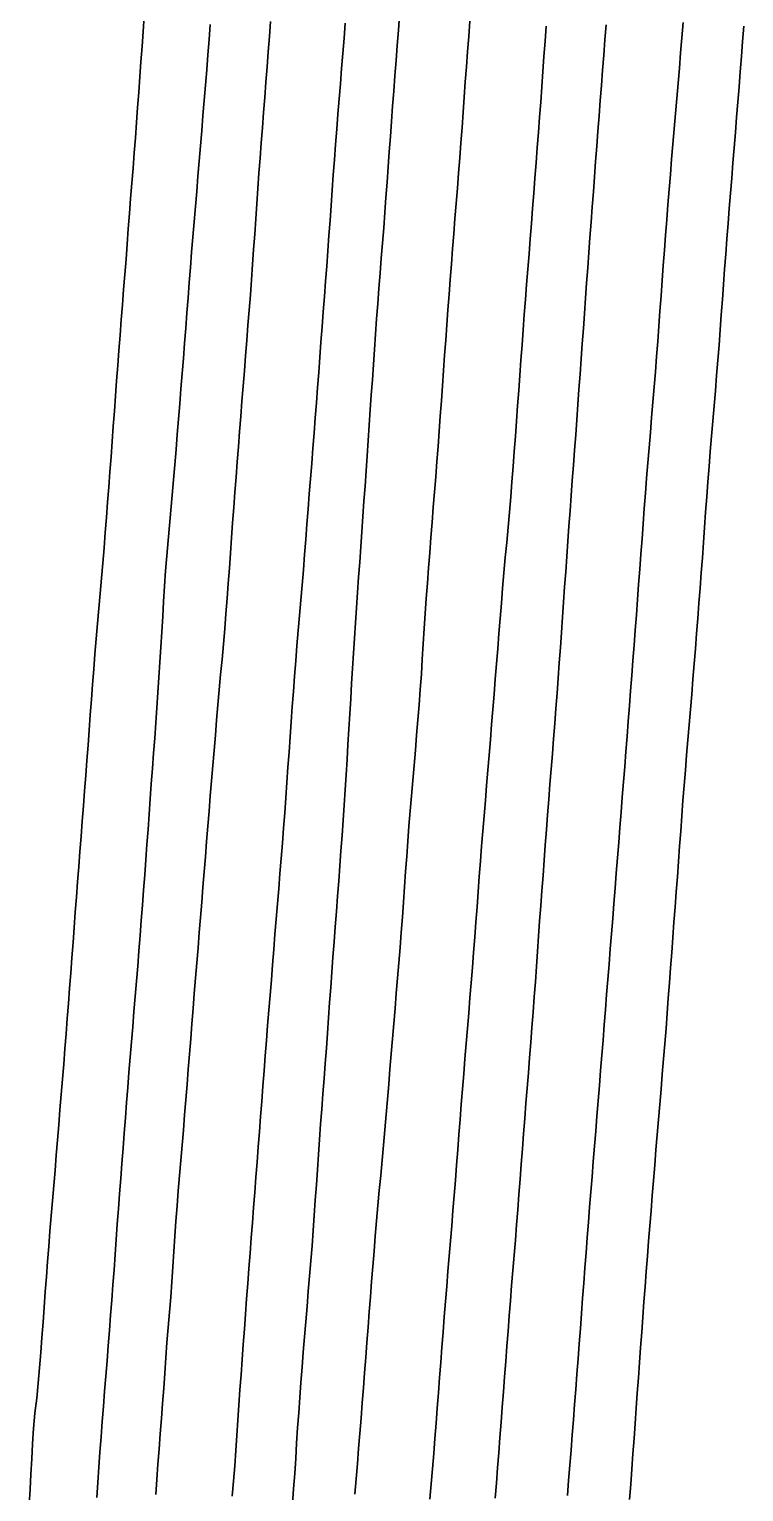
# Model space of a CAD drawing. Header units: metres. Extents: x 378908 to 378976, y 5842376 to 5842760.
# Drawn here: x 378921.9 to 378968.8, y 5842567.6 to 5842663.6 of the extents above; entities that cross this region are included whole.
import ezdxf

# ---------------------------------------------------------------- set-up
doc = ezdxf.new("R2010")
doc.units = ezdxf.units.M
for name, color, linetype, lineweight in [('A-Nord A.1 DA280', 70, 'Continuous', 30), ('A-Nord A.2 DA280', 72, 'Continuous', 30), ('A-Nord A.3 DA280', 74, 'Continuous', 30), ('A-Nord B.1 DA280', 150, 'Continuous', 30), ('A-Nord B.2 DA280', 152, 'Continuous', 30), ('A-Nord B.3 DA280', 154, 'Continuous', 30), ('BorWin 4.1 DA280', 31, 'Continuous', 30), ('BorWin 4.2 DA280', 30, 'Continuous', 30), ('DolWin 4.1 DA280', 211, 'Continuous', 30), ('DolWin 4.2 DA280', 241, 'Continuous', 30)]:
    doc.layers.add(name, color=color, linetype=linetype, lineweight=lineweight)

msp = doc.modelspace()

# ---------------------------------------------------------------- linework, layer by layer
at = {"layer": 'A-Nord A.1 DA280'}
msp.add_polyline3d([(378921.937, 5842566.722, 7.11), (378921.995, 5842567.719, 7.12), (378922.051, 5842568.723, 7.12), (378922.103, 5842569.718, 7.12), (378922.155, 5842570.716, 7.12), (378922.218, 5842571.715, 7.11), (378922.309, 5842572.709, 7.08), (378922.428, 5842573.702, 7.05), (378922.531, 5842574.694, 7.03), (378922.618, 5842575.691, 7.04), (378922.695, 5842576.692, 7.05), (378922.768, 5842577.686, 7.06), (378922.839, 5842578.682, 7.07), (378922.911, 5842579.682, 7.07), (378922.984, 5842580.68, 7.06), (378923.058, 5842581.679, 7.04), (378923.137, 5842582.674, 7.03), (378923.217, 5842583.669, 7.02), (378923.297, 5842584.67, 7.01), (378923.378, 5842585.662, 7.02), (378923.462, 5842586.662, 7.03), (378923.545, 5842587.657, 7.03), (378923.627, 5842588.653, 7.05), (378923.708, 5842589.646, 7.06), (378923.788, 5842590.649, 7.07), (378923.868, 5842591.641, 7.08), (378923.949, 5842592.636, 7.07), (378924.031, 5842593.634, 7.07), (378924.115, 5842594.635, 7.07), (378924.199, 5842595.629, 7.07), (378924.28, 5842596.626, 7.07), (378924.358, 5842597.625, 7.07), (378924.433, 5842598.617, 7.07), (378924.507, 5842599.618, 7.07), (378924.583, 5842600.613, 7.06), (378924.66, 5842601.611, 7.04), (378924.736, 5842602.606, 7.03), (378924.812, 5842603.605, 7.02), (378924.885, 5842604.605, 7.03), (378924.96, 5842605.601, 7.04), (378925.034, 5842606.596, 7.05), (378925.111, 5842607.596, 7.05), (378925.188, 5842608.588, 7.06), (378925.266, 5842609.59, 7.06), (378925.343, 5842610.583, 7.05), (378925.419, 5842611.583, 7.05), (378925.493, 5842612.576, 7.05), (378925.566, 5842613.574, 7.05), (378925.641, 5842614.573, 7.05), (378925.716, 5842615.572, 7.05), (378925.792, 5842616.567, 7.05), (378925.867, 5842617.562, 7.05), (378925.941, 5842618.562, 7.05), (378926.017, 5842619.561, 7.05), (378926.093, 5842620.556, 7.05), (378926.17, 5842621.553, 7.05), (378926.25, 5842622.551, 7.04), (378926.331, 5842623.55, 7.04), (378926.413, 5842624.545, 7.04), (378926.498, 5842625.538, 7.04), (378926.585, 5842626.534, 7.05), (378926.673, 5842627.532, 7.05), (378926.76, 5842628.525, 7.05), (378926.842, 5842629.527, 7.05), (378926.923, 5842630.523, 7.06), (378927.002, 5842631.517, 7.07), (378927.08, 5842632.517, 7.07), (378927.155, 5842633.509, 7.08), (378927.229, 5842634.508, 7.08), (378927.302, 5842635.504, 7.09), (378927.375, 5842636.503, 7.09), (378927.448, 5842637.499, 7.09), (378927.521, 5842638.5, 7.09), (378927.595, 5842639.495, 7.08), (378927.67, 5842640.496, 7.08), (378927.747, 5842641.49, 7.08), (378927.824, 5842642.486, 7.08), (378927.9, 5842643.489, 7.09), (378927.976, 5842644.482, 7.1), (378928.053, 5842645.479, 7.1), (378928.132, 5842646.476, 7.1), (378928.21, 5842647.472, 7.11), (378928.288, 5842648.473, 7.11), (378928.362, 5842649.466, 7.11), (378928.437, 5842650.461, 7.12), (378928.513, 5842651.462, 7.13), (378928.591, 5842652.455, 7.14), (378928.671, 5842653.452, 7.15), (378928.75, 5842654.449, 7.15), (378928.827, 5842655.446, 7.16), (378928.901, 5842656.444, 7.17), (378928.975, 5842657.443, 7.17), (378929.047, 5842658.437, 7.17), (378929.12, 5842659.44, 7.18), (378929.192, 5842660.433, 7.18), (378929.266, 5842661.428, 7.18), (378929.34, 5842662.431, 7.19), (378929.41, 5842663.426, 7.19), (378929.478, 5842664.427, 7.19)], dxfattribs=at)
at = {"layer": 'A-Nord A.2 DA280'}
msp.add_polyline3d([(378926.369, 5842567.175, 6.601), (378926.433, 5842568.175, 6.614), (378926.501, 5842569.17, 6.631), (378926.574, 5842570.167, 6.649), (378926.65, 5842571.166, 6.669), (378926.727, 5842572.162, 6.692), (378926.805, 5842573.159, 6.716), (378926.882, 5842574.155, 6.736), (378926.961, 5842575.152, 6.748), (378927.042, 5842576.152, 6.75), (378927.123, 5842577.148, 6.745), (378927.201, 5842578.144, 6.739), (378927.277, 5842579.141, 6.735), (378927.35, 5842580.136, 6.734), (378927.425, 5842581.135, 6.733), (378927.501, 5842582.128, 6.73), (378927.574, 5842583.129, 6.725), (378927.645, 5842584.125, 6.718), (378927.716, 5842585.124, 6.711), (378927.789, 5842586.121, 6.706), (378927.863, 5842587.115, 6.702), (378927.94, 5842588.116, 6.697), (378928.015, 5842589.11, 6.694), (378928.09, 5842590.107, 6.692), (378928.166, 5842591.103, 6.692), (378928.242, 5842592.105, 6.696), (378928.318, 5842593.103, 6.7), (378928.395, 5842594.1, 6.704), (378928.473, 5842595.09, 6.705), (378928.555, 5842596.096, 6.707), (378928.639, 5842597.087, 6.711), (378928.724, 5842598.087, 6.718), (378928.809, 5842599.082, 6.723), (378928.893, 5842600.077, 6.725), (378928.978, 5842601.075, 6.723), (378929.06, 5842602.07, 6.722), (378929.138, 5842603.067, 6.725), (378929.213, 5842604.065, 6.732), (378929.289, 5842605.059, 6.734), (378929.365, 5842606.055, 6.73), (378929.441, 5842607.056, 6.724), (378929.516, 5842608.053, 6.718), (378929.59, 5842609.048, 6.713), (378929.662, 5842610.047, 6.709), (378929.732, 5842611.041, 6.708), (378929.802, 5842612.043, 6.706), (378929.871, 5842613.039, 6.704), (378929.942, 5842614.039, 6.702), (378930.015, 5842615.034, 6.7), (378930.09, 5842616.033, 6.701), (378930.168, 5842617.028, 6.701), (378930.243, 5842618.028, 6.701), (378930.316, 5842619.025, 6.703), (378930.384, 5842620.023, 6.709), (378930.449, 5842621.019, 6.72), (378930.512, 5842622.019, 6.738), (378930.573, 5842623.011, 6.763), (378930.634, 5842624.012, 6.794), (378930.693, 5842625.008, 6.823), (378930.75, 5842626.007, 6.842), (378930.809, 5842627.002, 6.853), (378930.877, 5842628.005, 6.861), (378930.958, 5842629.001, 6.864), (378931.043, 5842629.996, 6.864), (378931.13, 5842630.994, 6.867), (378931.22, 5842631.986, 6.873), (378931.311, 5842632.989, 6.883), (378931.399, 5842633.981, 6.896), (378931.484, 5842634.978, 6.907), (378931.567, 5842635.977, 6.914), (378931.65, 5842636.97, 6.913), (378931.731, 5842637.969, 6.906), (378931.811, 5842638.965, 6.893), (378931.89, 5842639.96, 6.878), (378931.971, 5842640.961, 6.856), (378932.051, 5842641.952, 6.832), (378932.131, 5842642.953, 6.812), (378932.207, 5842643.947, 6.801), (378932.282, 5842644.947, 6.8), (378932.356, 5842645.943, 6.805), (378932.43, 5842646.938, 6.813), (378932.508, 5842647.935, 6.821), (378932.59, 5842648.933, 6.827), (378932.674, 5842649.926, 6.829), (378932.759, 5842650.931, 6.828), (378932.842, 5842651.921, 6.822), (378932.925, 5842652.923, 6.807), (378933.007, 5842653.914, 6.785), (378933.089, 5842654.91, 6.764), (378933.17, 5842655.909, 6.747), (378933.251, 5842656.901, 6.734), (378933.332, 5842657.899, 6.722), (378933.415, 5842658.898, 6.712), (378933.498, 5842659.89, 6.704), (378933.58, 5842660.891, 6.7), (378933.658, 5842661.886, 6.701), (378933.735, 5842662.885, 6.706), (378933.81, 5842663.882, 6.711)], dxfattribs=at)
at = {"layer": 'A-Nord A.3 DA280'}
msp.add_polyline3d([(378930.237, 5842567.37, 6.574), (378930.312, 5842568.374, 6.566), (378930.385, 5842569.368, 6.564), (378930.459, 5842570.365, 6.565), (378930.535, 5842571.365, 6.568), (378930.612, 5842572.361, 6.571), (378930.687, 5842573.358, 6.572), (378930.758, 5842574.356, 6.571), (378930.829, 5842575.354, 6.569), (378930.899, 5842576.348, 6.564), (378930.975, 5842577.347, 6.557), (378931.056, 5842578.347, 6.548), (378931.137, 5842579.342, 6.54), (378931.219, 5842580.338, 6.535), (378931.293, 5842581.333, 6.534), (378931.363, 5842582.333, 6.539), (378931.431, 5842583.334, 6.542), (378931.498, 5842584.33, 6.541), (378931.566, 5842585.324, 6.539), (378931.638, 5842586.323, 6.539), (378931.716, 5842587.317, 6.543), (378931.8, 5842588.319, 6.548), (378931.884, 5842589.309, 6.551), (378931.968, 5842590.308, 6.549), (378932.051, 5842591.306, 6.545), (378932.133, 5842592.302, 6.541), (378932.213, 5842593.296, 6.541), (378932.293, 5842594.295, 6.543), (378932.374, 5842595.292, 6.544), (378932.455, 5842596.291, 6.542), (378932.533, 5842597.286, 6.538), (378932.608, 5842598.284, 6.533), (378932.684, 5842599.28, 6.528), (378932.763, 5842600.275, 6.524), (378932.844, 5842601.27, 6.52), (378932.927, 5842602.272, 6.517), (378933.01, 5842603.269, 6.513), (378933.094, 5842604.266, 6.511), (378933.175, 5842605.261, 6.51), (378933.256, 5842606.253, 6.511), (378933.338, 5842607.251, 6.511), (378933.418, 5842608.252, 6.51), (378933.498, 5842609.244, 6.508), (378933.577, 5842610.243, 6.505), (378933.657, 5842611.246, 6.503), (378933.737, 5842612.237, 6.503), (378933.819, 5842613.233, 6.505), (378933.9, 5842614.231, 6.506), (378933.982, 5842615.225, 6.506), (378934.068, 5842616.228, 6.505), (378934.15, 5842617.22, 6.502), (378934.234, 5842618.22, 6.497), (378934.318, 5842619.212, 6.49), (378934.402, 5842620.208, 6.482), (378934.49, 5842621.205, 6.476), (378934.588, 5842622.199, 6.475), (378934.683, 5842623.198, 6.483), (378934.766, 5842624.195, 6.499), (378934.842, 5842625.188, 6.518), (378934.916, 5842626.188, 6.536), (378934.99, 5842627.182, 6.548), (378935.068, 5842628.181, 6.554), (378935.14, 5842629.18, 6.556), (378935.21, 5842630.176, 6.555), (378935.283, 5842631.17, 6.552), (378935.358, 5842632.168, 6.547), (378935.435, 5842633.17, 6.539), (378935.512, 5842634.166, 6.529), (378935.589, 5842635.159, 6.521), (378935.666, 5842636.157, 6.516), (378935.743, 5842637.152, 6.515), (378935.819, 5842638.152, 6.514), (378935.895, 5842639.147, 6.513), (378935.974, 5842640.144, 6.51), (378936.053, 5842641.143, 6.508), (378936.131, 5842642.136, 6.506), (378936.21, 5842643.133, 6.502), (378936.289, 5842644.133, 6.498), (378936.367, 5842645.13, 6.494), (378936.445, 5842646.13, 6.492), (378936.519, 5842647.125, 6.491), (378936.591, 5842648.119, 6.492), (378936.662, 5842649.117, 6.494), (378936.732, 5842650.118, 6.497), (378936.803, 5842651.118, 6.499), (378936.875, 5842652.112, 6.499), (378936.944, 5842653.112, 6.497), (378937.012, 5842654.108, 6.495), (378937.083, 5842655.108, 6.492), (378937.156, 5842656.102, 6.49), (378937.232, 5842657.097, 6.488), (378937.31, 5842658.098, 6.485), (378937.389, 5842659.092, 6.48), (378937.466, 5842660.091, 6.477), (378937.543, 5842661.089, 6.476), (378937.619, 5842662.088, 6.478), (378937.698, 5842663.085, 6.48), (378937.778, 5842664.078, 6.481)], dxfattribs=at)
at = {"layer": 'A-Nord B.1 DA280'}
msp.add_polyline3d([(378935.254, 5842567.262, 6.784), (378935.341, 5842568.257, 6.778), (378935.422, 5842569.257, 6.773), (378935.49, 5842570.257, 6.776), (378935.556, 5842571.253, 6.783), (378935.622, 5842572.249, 6.79), (378935.691, 5842573.245, 6.796), (378935.761, 5842574.247, 6.799), (378935.832, 5842575.24, 6.8), (378935.905, 5842576.24, 6.799), (378935.979, 5842577.237, 6.795), (378936.053, 5842578.232, 6.787), (378936.124, 5842579.225, 6.777), (378936.199, 5842580.231, 6.764), (378936.275, 5842581.226, 6.754), (378936.35, 5842582.222, 6.751), (378936.425, 5842583.218, 6.756), (378936.501, 5842584.218, 6.764), (378936.578, 5842585.215, 6.773), (378936.656, 5842586.209, 6.782), (378936.734, 5842587.207, 6.789), (378936.811, 5842588.205, 6.793), (378936.887, 5842589.202, 6.794), (378936.962, 5842590.196, 6.795), (378937.035, 5842591.197, 6.797), (378937.109, 5842592.194, 6.795), (378937.188, 5842593.186, 6.787), (378937.265, 5842594.183, 6.777), (378937.343, 5842595.187, 6.765), (378937.42, 5842596.181, 6.752), (378937.498, 5842597.173, 6.739), (378937.581, 5842598.172, 6.727), (378937.664, 5842599.17, 6.715), (378937.745, 5842600.161, 6.698), (378937.826, 5842601.161, 6.677), (378937.906, 5842602.157, 6.654), (378937.985, 5842603.157, 6.64), (378938.061, 5842604.152, 6.636), (378938.141, 5842605.152, 6.64), (378938.221, 5842606.145, 6.645), (378938.304, 5842607.141, 6.645), (378938.387, 5842608.139, 6.638), (378938.47, 5842609.133, 6.625), (378938.55, 5842610.132, 6.61), (378938.628, 5842611.129, 6.599), (378938.702, 5842612.125, 6.593), (378938.773, 5842613.122, 6.59), (378938.843, 5842614.124, 6.59), (378938.913, 5842615.121, 6.592), (378938.982, 5842616.114, 6.596), (378939.052, 5842617.111, 6.597), (378939.125, 5842618.108, 6.598), (378939.2, 5842619.109, 6.601), (378939.275, 5842620.102, 6.608), (378939.35, 5842621.102, 6.621), (378939.424, 5842622.097, 6.635), (378939.501, 5842623.098, 6.645), (378939.585, 5842624.09, 6.641), (378939.673, 5842625.091, 6.63), (378939.762, 5842626.084, 6.619), (378939.848, 5842627.081, 6.612), (378939.929, 5842628.074, 6.606), (378940.007, 5842629.077, 6.598), (378940.083, 5842630.071, 6.595), (378940.16, 5842631.067, 6.595), (378940.236, 5842632.063, 6.598), (378940.313, 5842633.064, 6.599), (378940.391, 5842634.061, 6.599), (378940.469, 5842635.056, 6.595), (378940.549, 5842636.055, 6.589), (378940.628, 5842637.051, 6.583), (378940.707, 5842638.046, 6.579), (378940.784, 5842639.044, 6.579), (378940.858, 5842640.039, 6.577), (378940.93, 5842641.043, 6.572), (378941, 5842642.038, 6.571), (378941.074, 5842643.034, 6.573), (378941.151, 5842644.032, 6.577), (378941.23, 5842645.024, 6.58), (378941.307, 5842646.024, 6.582), (378941.383, 5842647.022, 6.581), (378941.458, 5842648.018, 6.579), (378941.531, 5842649.013, 6.579), (378941.604, 5842650.016, 6.579), (378941.675, 5842651.012, 6.579), (378941.745, 5842652.006, 6.58), (378941.816, 5842653.007, 6.582), (378941.887, 5842654.006, 6.585), (378941.959, 5842655, 6.587), (378942.033, 5842655.998, 6.586), (378942.11, 5842656.997, 6.58), (378942.189, 5842657.992, 6.572), (378942.27, 5842658.987, 6.564), (378942.351, 5842659.984, 6.558), (378942.433, 5842660.984, 6.555), (378942.514, 5842661.978, 6.555), (378942.593, 5842662.976, 6.559), (378942.672, 5842663.972, 6.565)], dxfattribs=at)
at = {"layer": 'A-Nord B.2 DA280'}
msp.add_polyline3d([(378939.208, 5842566.761, 6.752), (378939.283, 5842567.753, 6.746), (378939.354, 5842568.748, 6.737), (378939.42, 5842569.748, 6.727), (378939.483, 5842570.747, 6.72), (378939.549, 5842571.747, 6.716), (378939.618, 5842572.745, 6.715), (378939.691, 5842573.741, 6.715), (378939.766, 5842574.739, 6.714), (378939.843, 5842575.738, 6.714), (378939.922, 5842576.733, 6.72), (378940.003, 5842577.73, 6.733), (378940.085, 5842578.724, 6.745), (378940.165, 5842579.723, 6.752), (378940.248, 5842580.719, 6.752), (378940.335, 5842581.715, 6.747), (378940.418, 5842582.71, 6.742), (378940.497, 5842583.708, 6.738), (378940.571, 5842584.705, 6.74), (378940.641, 5842585.704, 6.746), (378940.709, 5842586.7, 6.752), (378940.776, 5842587.699, 6.756), (378940.845, 5842588.695, 6.759), (378940.915, 5842589.694, 6.76), (378940.987, 5842590.693, 6.759), (378941.059, 5842591.69, 6.758), (378941.133, 5842592.685, 6.756), (378941.211, 5842593.682, 6.752), (378941.287, 5842594.682, 6.746), (378941.362, 5842595.68, 6.736), (378941.435, 5842596.674, 6.727), (378941.507, 5842597.671, 6.721), (378941.577, 5842598.671, 6.721), (378941.646, 5842599.666, 6.724), (378941.718, 5842600.666, 6.73), (378941.791, 5842601.661, 6.734), (378941.865, 5842602.661, 6.735), (378941.936, 5842603.657, 6.735), (378942.011, 5842604.652, 6.737), (378942.092, 5842605.648, 6.743), (378942.171, 5842606.648, 6.748), (378942.249, 5842607.646, 6.751), (378942.322, 5842608.644, 6.754), (378942.393, 5842609.635, 6.754), (378942.462, 5842610.637, 6.751), (378942.53, 5842611.638, 6.744), (378942.598, 5842612.632, 6.732), (378942.664, 5842613.627, 6.714), (378942.728, 5842614.63, 6.691), (378942.788, 5842615.625, 6.66), (378942.85, 5842616.619, 6.62), (378942.913, 5842617.616, 6.573), (378942.973, 5842618.615, 6.52), (378943.03, 5842619.614, 6.469), (378943.086, 5842620.61, 6.426), (378943.145, 5842621.608, 6.395), (378943.208, 5842622.605, 6.372), (378943.275, 5842623.601, 6.353), (378943.346, 5842624.598, 6.338), (378943.417, 5842625.594, 6.323), (378943.487, 5842626.597, 6.305), (378943.552, 5842627.59, 6.286), (378943.621, 5842628.592, 6.268), (378943.692, 5842629.592, 6.255), (378943.761, 5842630.583, 6.242), (378943.831, 5842631.586, 6.229), (378943.903, 5842632.58, 6.226), (378943.978, 5842633.581, 6.239), (378944.05, 5842634.573, 6.258), (378944.115, 5842635.57, 6.269), (378944.177, 5842636.57, 6.271), (378944.24, 5842637.569, 6.271), (378944.309, 5842638.573, 6.273), (378944.379, 5842639.563, 6.274), (378944.452, 5842640.562, 6.276), (378944.523, 5842641.559, 6.276), (378944.591, 5842642.553, 6.276), (378944.659, 5842643.555, 6.276), (378944.729, 5842644.552, 6.28), (378944.803, 5842645.55, 6.287), (378944.879, 5842646.544, 6.294), (378944.958, 5842647.545, 6.299), (378945.038, 5842648.541, 6.302), (378945.118, 5842649.533, 6.304), (378945.195, 5842650.529, 6.304), (378945.267, 5842651.531, 6.304), (378945.34, 5842652.528, 6.304), (378945.419, 5842653.528, 6.306), (378945.493, 5842654.524, 6.309), (378945.565, 5842655.52, 6.313), (378945.637, 5842656.515, 6.316), (378945.71, 5842657.511, 6.319), (378945.784, 5842658.509, 6.32), (378945.86, 5842659.509, 6.321), (378945.936, 5842660.505, 6.321), (378946.013, 5842661.504, 6.318), (378946.088, 5842662.502, 6.313), (378946.158, 5842663.497, 6.309), (378946.231, 5842664.491, 6.305)], dxfattribs=at)
at = {"layer": 'A-Nord B.3 DA280'}
msp.add_polyline3d([(378943.311, 5842567.403, 6.765), (378943.389, 5842568.397, 6.768), (378943.47, 5842569.393, 6.768), (378943.549, 5842570.39, 6.765), (378943.629, 5842571.387, 6.757), (378943.708, 5842572.385, 6.749), (378943.787, 5842573.386, 6.746), (378943.866, 5842574.381, 6.749), (378943.944, 5842575.373, 6.752), (378944.022, 5842576.373, 6.754), (378944.098, 5842577.368, 6.753), (378944.174, 5842578.366, 6.751), (378944.248, 5842579.367, 6.75), (378944.323, 5842580.362, 6.751), (378944.401, 5842581.359, 6.751), (378944.481, 5842582.357, 6.747), (378944.562, 5842583.353, 6.741), (378944.645, 5842584.346, 6.732), (378944.731, 5842585.345, 6.722), (378944.819, 5842586.343, 6.712), (378944.908, 5842587.337, 6.699), (378944.999, 5842588.33, 6.683), (378945.091, 5842589.332, 6.661), (378945.182, 5842590.321, 6.635), (378945.274, 5842591.318, 6.608), (378945.364, 5842592.315, 6.587), (378945.448, 5842593.31, 6.572), (378945.529, 5842594.31, 6.56), (378945.609, 5842595.301, 6.548), (378945.69, 5842596.298, 6.538), (378945.772, 5842597.296, 6.535), (378945.855, 5842598.293, 6.539), (378945.938, 5842599.293, 6.545), (378946.021, 5842600.285, 6.551), (378946.104, 5842601.281, 6.554), (378946.188, 5842602.283, 6.554), (378946.269, 5842603.278, 6.55), (378946.347, 5842604.276, 6.544), (378946.421, 5842605.27, 6.534), (378946.493, 5842606.269, 6.521), (378946.564, 5842607.265, 6.505), (378946.634, 5842608.266, 6.488), (378946.703, 5842609.263, 6.47), (378946.772, 5842610.258, 6.45), (378946.844, 5842611.255, 6.433), (378946.925, 5842612.251, 6.419), (378947.012, 5842613.25, 6.407), (378947.102, 5842614.249, 6.393), (378947.189, 5842615.237, 6.375), (378947.275, 5842616.237, 6.353), (378947.359, 5842617.233, 6.331), (378947.44, 5842618.226, 6.31), (378947.519, 5842619.227, 6.287), (378947.595, 5842620.225, 6.264), (378947.666, 5842621.221, 6.25), (378947.729, 5842622.216, 6.246), (378947.789, 5842623.215, 6.255), (378947.85, 5842624.217, 6.282), (378947.915, 5842625.21, 6.322), (378947.985, 5842626.206, 6.358), (378948.06, 5842627.206, 6.373), (378948.136, 5842628.202, 6.363), (378948.213, 5842629.2, 6.341), (378948.29, 5842630.194, 6.315), (378948.368, 5842631.194, 6.291), (378948.446, 5842632.19, 6.275), (378948.525, 5842633.184, 6.268), (378948.607, 5842634.181, 6.268), (378948.688, 5842635.18, 6.272), (378948.766, 5842636.179, 6.28), (378948.838, 5842637.172, 6.291), (378948.909, 5842638.168, 6.302), (378948.98, 5842639.168, 6.311), (378949.05, 5842640.163, 6.319), (378949.123, 5842641.161, 6.325), (378949.195, 5842642.163, 6.332), (378949.267, 5842643.154, 6.34), (378949.338, 5842644.152, 6.35), (378949.411, 5842645.152, 6.358), (378949.485, 5842646.15, 6.362), (378949.559, 5842647.146, 6.361), (378949.635, 5842648.145, 6.355), (378949.713, 5842649.142, 6.346), (378949.791, 5842650.136, 6.335), (378949.87, 5842651.137, 6.323), (378949.95, 5842652.134, 6.31), (378950.031, 5842653.129, 6.295), (378950.111, 5842654.125, 6.28), (378950.192, 5842655.124, 6.267), (378950.267, 5842656.117, 6.258), (378950.337, 5842657.116, 6.254), (378950.406, 5842658.116, 6.253), (378950.476, 5842659.111, 6.251), (378950.547, 5842660.108, 6.248), (378950.621, 5842661.108, 6.244), (378950.699, 5842662.104, 6.243), (378950.779, 5842663.1, 6.246), (378950.857, 5842664.097, 6.249)], dxfattribs=at)
at = {"layer": 'BorWin 4.1 DA280'}
msp.add_polyline3d([(378957.248, 5842567.305, 6.802), (378957.33, 5842568.3, 6.8), (378957.412, 5842569.297, 6.798), (378957.492, 5842570.293, 6.798), (378957.571, 5842571.29, 6.799), (378957.649, 5842572.285, 6.798), (378957.725, 5842573.278, 6.798), (378957.801, 5842574.28, 6.799), (378957.876, 5842575.283, 6.8), (378957.951, 5842576.277, 6.799), (378958.027, 5842577.267, 6.796), (378958.103, 5842578.269, 6.791), (378958.175, 5842579.268, 6.787), (378958.248, 5842580.265, 6.784), (378958.322, 5842581.26, 6.782), (378958.399, 5842582.261, 6.78), (378958.474, 5842583.254, 6.775), (378958.55, 5842584.252, 6.769), (378958.626, 5842585.249, 6.764), (378958.705, 5842586.245, 6.761), (378958.786, 5842587.243, 6.758), (378958.868, 5842588.238, 6.756), (378958.951, 5842589.237, 6.753), (378959.035, 5842590.235, 6.749), (378959.112, 5842591.234, 6.747), (378959.19, 5842592.225, 6.748), (378959.27, 5842593.226, 6.747), (378959.35, 5842594.219, 6.745), (378959.431, 5842595.217, 6.741), (378959.51, 5842596.213, 6.739), (378959.588, 5842597.205, 6.738), (378959.666, 5842598.209, 6.736), (378959.745, 5842599.205, 6.735), (378959.824, 5842600.202, 6.732), (378959.905, 5842601.196, 6.729), (378959.987, 5842602.195, 6.725), (378960.064, 5842603.19, 6.724), (378960.142, 5842604.187, 6.724), (378960.222, 5842605.189, 6.721), (378960.302, 5842606.184, 6.717), (378960.381, 5842607.179, 6.713), (378960.46, 5842608.175, 6.711), (378960.54, 5842609.176, 6.711), (378960.619, 5842610.172, 6.71), (378960.697, 5842611.165, 6.708), (378960.775, 5842612.167, 6.705), (378960.854, 5842613.162, 6.701), (378960.933, 5842614.156, 6.698), (378961.009, 5842615.156, 6.7), (378961.086, 5842616.153, 6.703), (378961.164, 5842617.147, 6.703), (378961.242, 5842618.146, 6.702), (378961.32, 5842619.144, 6.703), (378961.398, 5842620.14, 6.705), (378961.475, 5842621.132, 6.709), (378961.553, 5842622.13, 6.714), (378961.629, 5842623.133, 6.718), (378961.704, 5842624.127, 6.72), (378961.778, 5842625.124, 6.721), (378961.853, 5842626.125, 6.719), (378961.926, 5842627.119, 6.719), (378962.001, 5842628.115, 6.716), (378962.076, 5842629.112, 6.709), (378962.151, 5842630.113, 6.7), (378962.224, 5842631.108, 6.692), (378962.298, 5842632.108, 6.686), (378962.371, 5842633.101, 6.683), (378962.448, 5842634.102, 6.682), (378962.527, 5842635.097, 6.68), (378962.61, 5842636.094, 6.677), (378962.695, 5842637.091, 6.677), (378962.779, 5842638.084, 6.678), (378962.862, 5842639.084, 6.68), (378962.943, 5842640.082, 6.682), (378963.022, 5842641.08, 6.683), (378963.099, 5842642.076, 6.685), (378963.175, 5842643.069, 6.686), (378963.251, 5842644.068, 6.685), (378963.326, 5842645.067, 6.682), (378963.4, 5842646.063, 6.678), (378963.472, 5842647.062, 6.674), (378963.544, 5842648.058, 6.669), (378963.616, 5842649.056, 6.663), (378963.691, 5842650.051, 6.655), (378963.769, 5842651.052, 6.649), (378963.848, 5842652.048, 6.645), (378963.928, 5842653.045, 6.645), (378964.007, 5842654.04, 6.647), (378964.088, 5842655.039, 6.648), (378964.169, 5842656.032, 6.649), (378964.252, 5842657.029, 6.649), (378964.337, 5842658.026, 6.654), (378964.424, 5842659.024, 6.663), (378964.512, 5842660.021, 6.672), (378964.598, 5842661.015, 6.68), (378964.682, 5842662.012, 6.685), (378964.765, 5842663.009, 6.691), (378964.848, 5842664.001, 6.696)], dxfattribs=at)
at = {"layer": 'BorWin 4.2 DA280'}
msp.add_polyline3d([(378961.336, 5842567.06, 6.403), (378961.409, 5842568.055, 6.402), (378961.483, 5842569.053, 6.4), (378961.554, 5842570.05, 6.398), (378961.626, 5842571.049, 6.395), (378961.698, 5842572.048, 6.388), (378961.768, 5842573.042, 6.378), (378961.839, 5842574.042, 6.367), (378961.909, 5842575.038, 6.36), (378961.981, 5842576.037, 6.357), (378962.053, 5842577.033, 6.356), (378962.126, 5842578.03, 6.355), (378962.199, 5842579.028, 6.354), (378962.274, 5842580.026, 6.348), (378962.349, 5842581.02, 6.341), (378962.426, 5842582.023, 6.336), (378962.504, 5842583.019, 6.331), (378962.583, 5842584.013, 6.324), (378962.663, 5842585.012, 6.316), (378962.743, 5842586.007, 6.31), (378962.822, 5842587.002, 6.309), (378962.901, 5842587.999, 6.309), (378962.98, 5842588.997, 6.309), (378963.06, 5842589.996, 6.308), (378963.14, 5842590.99, 6.308), (378963.223, 5842591.989, 6.304), (378963.308, 5842592.986, 6.301), (378963.394, 5842593.978, 6.3), (378963.479, 5842594.975, 6.297), (378963.563, 5842595.975, 6.291), (378963.645, 5842596.968, 6.285), (378963.724, 5842597.968, 6.281), (378963.798, 5842598.966, 6.281), (378963.872, 5842599.964, 6.282), (378963.946, 5842600.958, 6.286), (378964.022, 5842601.959, 6.289), (378964.098, 5842602.954, 6.287), (378964.172, 5842603.949, 6.276), (378964.245, 5842604.946, 6.261), (378964.318, 5842605.944, 6.245), (378964.394, 5842606.943, 6.233), (378964.469, 5842607.935, 6.226), (378964.543, 5842608.936, 6.226), (378964.615, 5842609.93, 6.234), (378964.687, 5842610.934, 6.244), (378964.759, 5842611.927, 6.253), (378964.835, 5842612.927, 6.26), (378964.912, 5842613.921, 6.266), (378964.993, 5842614.921, 6.268), (378965.073, 5842615.914, 6.264), (378965.156, 5842616.913, 6.26), (378965.24, 5842617.908, 6.256), (378965.324, 5842618.904, 6.252), (378965.408, 5842619.901, 6.248), (378965.491, 5842620.901, 6.247), (378965.571, 5842621.898, 6.249), (378965.649, 5842622.893, 6.253), (378965.728, 5842623.889, 6.254), (378965.806, 5842624.886, 6.252), (378965.884, 5842625.883, 6.247), (378965.962, 5842626.88, 6.242), (378966.035, 5842627.876, 6.235), (378966.107, 5842628.872, 6.225), (378966.179, 5842629.87, 6.215), (378966.249, 5842630.866, 6.203), (378966.32, 5842631.869, 6.191), (378966.392, 5842632.864, 6.181), (378966.466, 5842633.859, 6.175), (378966.543, 5842634.858, 6.17), (378966.624, 5842635.853, 6.166), (378966.708, 5842636.853, 6.159), (378966.793, 5842637.847, 6.149), (378966.88, 5842638.845, 6.137), (378966.962, 5842639.837, 6.129), (378967.044, 5842640.836, 6.13), (378967.124, 5842641.836, 6.137), (378967.201, 5842642.83, 6.145), (378967.275, 5842643.829, 6.155), (378967.346, 5842644.824, 6.168), (378967.418, 5842645.821, 6.181), (378967.49, 5842646.817, 6.191), (378967.563, 5842647.813, 6.195), (378967.638, 5842648.811, 6.195), (378967.716, 5842649.812, 6.189), (378967.795, 5842650.807, 6.18), (378967.873, 5842651.805, 6.167), (378967.953, 5842652.802, 6.156), (378968.035, 5842653.797, 6.147), (378968.115, 5842654.792, 6.14), (378968.195, 5842655.79, 6.132), (378968.274, 5842656.788, 6.124), (378968.354, 5842657.787, 6.119), (378968.434, 5842658.782, 6.122), (378968.512, 5842659.778, 6.132), (378968.589, 5842660.775, 6.145), (378968.667, 5842661.771, 6.159), (378968.746, 5842662.768, 6.17), (378968.822, 5842663.768, 6.178)], dxfattribs=at)
at = {"layer": 'DolWin 4.1 DA280'}
msp.add_polyline3d([(378948.234, 5842567.076, 7.165), (378948.317, 5842568.071, 7.162), (378948.398, 5842569.071, 7.158), (378948.478, 5842570.063, 7.154), (378948.557, 5842571.061, 7.151), (378948.634, 5842572.059, 7.152), (378948.709, 5842573.056, 7.153), (378948.785, 5842574.056, 7.154), (378948.861, 5842575.056, 7.153), (378948.937, 5842576.049, 7.148), (378949.013, 5842577.047, 7.142), (378949.09, 5842578.044, 7.135), (378949.17, 5842579.04, 7.129), (378949.249, 5842580.038, 7.126), (378949.329, 5842581.033, 7.125), (378949.411, 5842582.03, 7.124), (378949.492, 5842583.028, 7.124), (378949.575, 5842584.026, 7.127), (378949.658, 5842585.02, 7.129), (378949.74, 5842586.02, 7.129), (378949.821, 5842587.013, 7.126), (378949.902, 5842588.009, 7.122), (378949.98, 5842589.003, 7.118), (378950.056, 5842590.005, 7.115), (378950.13, 5842591.002, 7.111), (378950.207, 5842591.997, 7.108), (378950.285, 5842592.994, 7.105), (378950.365, 5842593.991, 7.102), (378950.447, 5842594.989, 7.097), (378950.528, 5842595.985, 7.09), (378950.611, 5842596.984, 7.08), (378950.693, 5842597.975, 7.069), (378950.776, 5842598.979, 7.059), (378950.857, 5842599.974, 7.053), (378950.936, 5842600.97, 7.049), (378951.014, 5842601.965, 7.047), (378951.09, 5842602.965, 7.044), (378951.168, 5842603.964, 7.044), (378951.244, 5842604.957, 7.044), (378951.319, 5842605.953, 7.046), (378951.393, 5842606.95, 7.046), (378951.467, 5842607.944, 7.046), (378951.541, 5842608.948, 7.043), (378951.618, 5842609.943, 7.04), (378951.698, 5842610.934, 7.035), (378951.783, 5842611.934, 7.03), (378951.867, 5842612.935, 7.023), (378951.949, 5842613.926, 7.016), (378952.029, 5842614.924, 7.009), (378952.113, 5842615.919, 7.003), (378952.197, 5842616.916, 6.998), (378952.278, 5842617.915, 6.994), (378952.358, 5842618.913, 6.99), (378952.437, 5842619.909, 6.986), (378952.516, 5842620.904, 6.981), (378952.596, 5842621.901, 6.976), (378952.676, 5842622.9, 6.972), (378952.756, 5842623.896, 6.968), (378952.837, 5842624.892, 6.964), (378952.917, 5842625.891, 6.962), (378952.996, 5842626.882, 6.965), (378953.084, 5842627.882, 6.973), (378953.174, 5842628.879, 6.983), (378953.265, 5842629.876, 6.991), (378953.355, 5842630.869, 6.997), (378953.445, 5842631.869, 6.999), (378953.53, 5842632.865, 6.994), (378953.611, 5842633.863, 6.985), (378953.689, 5842634.855, 6.977), (378953.763, 5842635.852, 6.971), (378953.836, 5842636.852, 6.967), (378953.909, 5842637.844, 6.965), (378953.982, 5842638.848, 6.967), (378954.059, 5842639.842, 6.97), (378954.133, 5842640.84, 6.975), (378954.205, 5842641.838, 6.979), (378954.276, 5842642.839, 6.981), (378954.347, 5842643.832, 6.98), (378954.422, 5842644.831, 6.975), (378954.498, 5842645.827, 6.968), (378954.575, 5842646.817, 6.957), (378954.655, 5842647.823, 6.943), (378954.734, 5842648.813, 6.927), (378954.811, 5842649.815, 6.912), (378954.887, 5842650.809, 6.901), (378954.968, 5842651.804, 6.896), (378955.046, 5842652.804, 6.896), (378955.121, 5842653.799, 6.9), (378955.195, 5842654.801, 6.903), (378955.27, 5842655.797, 6.905), (378955.346, 5842656.791, 6.903), (378955.423, 5842657.79, 6.898), (378955.497, 5842658.784, 6.888), (378955.57, 5842659.785, 6.875), (378955.642, 5842660.783, 6.86), (378955.713, 5842661.776, 6.849), (378955.786, 5842662.775, 6.844), (378955.865, 5842663.775, 6.84)], dxfattribs=at)
at = {"layer": 'DolWin 4.2 DA280'}
msp.add_polyline3d([(378952.513, 5842567.137, 6.855), (378952.589, 5842568.134, 6.856), (378952.665, 5842569.129, 6.858), (378952.743, 5842570.125, 6.857), (378952.821, 5842571.125, 6.854), (378952.899, 5842572.119, 6.848), (378952.977, 5842573.12, 6.842), (378953.054, 5842574.115, 6.836), (378953.131, 5842575.11, 6.83), (378953.207, 5842576.109, 6.826), (378953.283, 5842577.108, 6.825), (378953.359, 5842578.1, 6.828), (378953.435, 5842579.098, 6.833), (378953.511, 5842580.096, 6.837), (378953.589, 5842581.094, 6.839), (378953.671, 5842582.09, 6.842), (378953.755, 5842583.088, 6.846), (378953.838, 5842584.085, 6.846), (378953.919, 5842585.084, 6.844), (378953.996, 5842586.076, 6.842), (378954.073, 5842587.073, 6.839), (378954.149, 5842588.071, 6.836), (378954.225, 5842589.067, 6.835), (378954.301, 5842590.066, 6.834), (378954.377, 5842591.063, 6.832), (378954.453, 5842592.061, 6.829), (378954.531, 5842593.06, 6.825), (378954.609, 5842594.053, 6.821), (378954.688, 5842595.051, 6.816), (378954.767, 5842596.047, 6.81), (378954.845, 5842597.047, 6.803), (378954.922, 5842598.042, 6.795), (378954.999, 5842599.039, 6.786), (378955.075, 5842600.038, 6.777), (378955.149, 5842601.034, 6.77), (378955.221, 5842602.029, 6.763), (378955.291, 5842603.025, 6.757), (378955.359, 5842604.024, 6.753), (378955.43, 5842605.024, 6.754), (378955.504, 5842606.024, 6.757), (378955.579, 5842607.017, 6.759), (378955.652, 5842608.017, 6.76), (378955.724, 5842609.013, 6.758), (378955.794, 5842610.007, 6.756), (378955.868, 5842611.01, 6.754), (378955.945, 5842612.003, 6.753), (378956.025, 5842612.998, 6.75), (378956.107, 5842613.998, 6.748), (378956.185, 5842614.991, 6.746), (378956.263, 5842615.99, 6.744), (378956.339, 5842616.987, 6.743), (378956.417, 5842617.985, 6.741), (378956.494, 5842618.984, 6.739), (378956.57, 5842619.978, 6.734), (378956.645, 5842620.975, 6.728), (378956.717, 5842621.97, 6.721), (378956.789, 5842622.972, 6.714), (378956.858, 5842623.965, 6.706), (378956.928, 5842624.967, 6.701), (378956.998, 5842625.963, 6.7), (378957.068, 5842626.961, 6.702), (378957.14, 5842627.958, 6.704), (378957.211, 5842628.957, 6.704), (378957.281, 5842629.954, 6.702), (378957.352, 5842630.951, 6.699), (378957.424, 5842631.95, 6.696), (378957.497, 5842632.95, 6.692), (378957.571, 5842633.941, 6.687), (378957.646, 5842634.942, 6.68), (378957.721, 5842635.936, 6.673), (378957.796, 5842636.931, 6.668), (378957.871, 5842637.933, 6.668), (378957.942, 5842638.93, 6.671), (378958.011, 5842639.925, 6.675), (378958.081, 5842640.927, 6.675), (378958.152, 5842641.921, 6.673), (378958.224, 5842642.917, 6.669), (378958.297, 5842643.92, 6.665), (378958.37, 5842644.914, 6.659), (378958.442, 5842645.911, 6.652), (378958.513, 5842646.905, 6.645), (378958.584, 5842647.908, 6.638), (378958.656, 5842648.901, 6.631), (378958.731, 5842649.901, 6.625), (378958.806, 5842650.896, 6.626), (378958.879, 5842651.897, 6.635), (378958.953, 5842652.891, 6.646), (378959.027, 5842653.885, 6.655), (378959.101, 5842654.888, 6.66), (378959.174, 5842655.887, 6.662), (378959.249, 5842656.881, 6.663), (378959.326, 5842657.877, 6.663), (378959.403, 5842658.878, 6.662), (378959.48, 5842659.872, 6.659), (378959.557, 5842660.871, 6.652), (378959.634, 5842661.868, 6.642), (378959.711, 5842662.867, 6.633), (378959.786, 5842663.86, 6.627)], dxfattribs=at)

doc.saveas('drawing.dxf')
